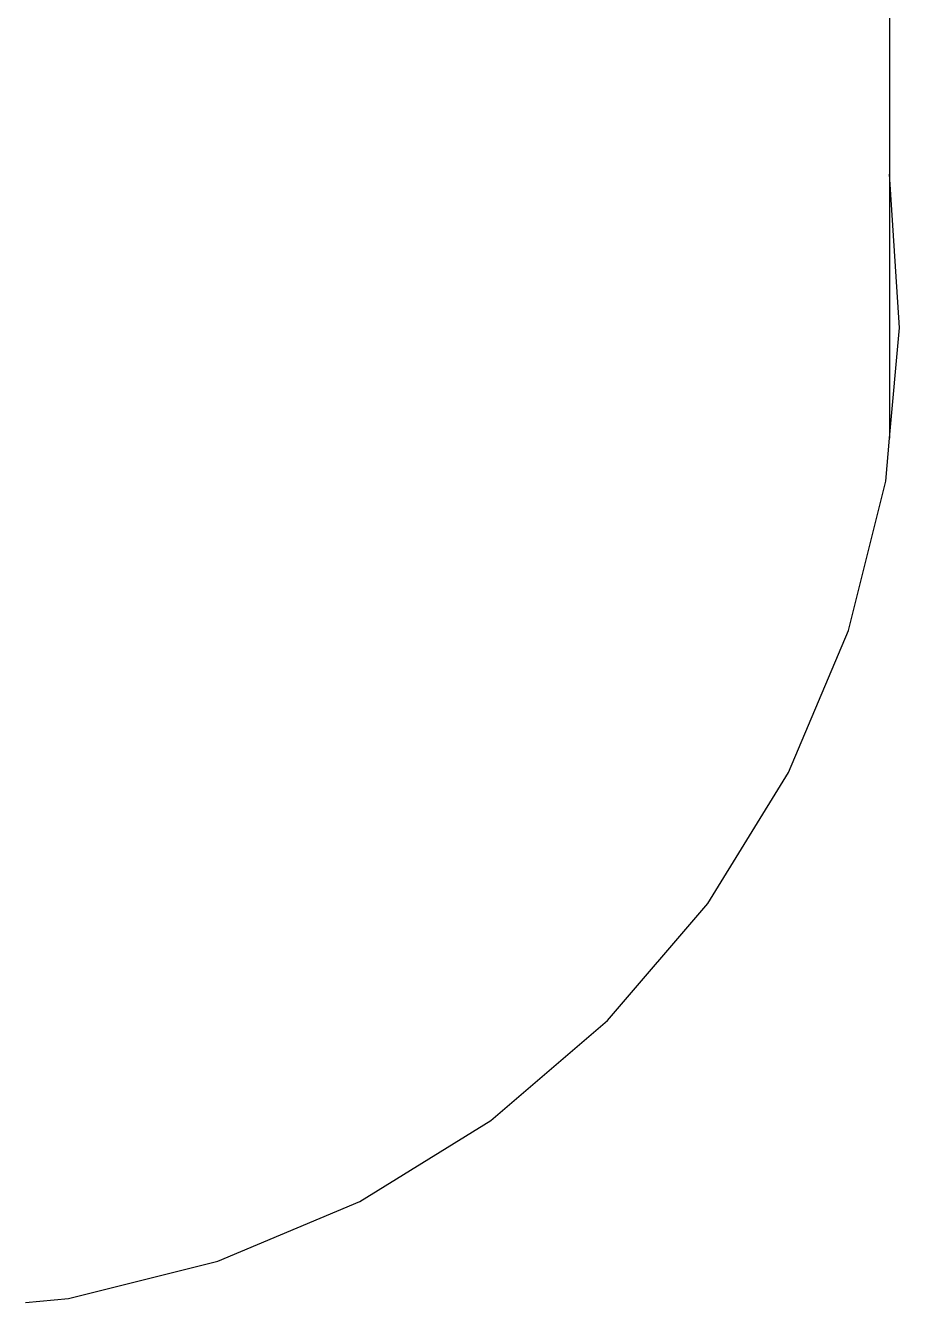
# Model space of a CAD drawing. Header units: inches. Extents: x 9636 to 21597, y -10243 to 557.
# Drawn here: x 13132.301 to 13134.424, y -8628.905 to -8625.808 of the extents above; entities that cross this region are included whole.
import ezdxf

# ---------------------------------------------------------------- set-up
doc = ezdxf.new("R2010")
doc.units = ezdxf.units.IN
doc.header["$MEASUREMENT"] = 0
doc.layers.add('Edges', color=7, linetype='Continuous')

# ---------------------------------------------------------------- blocks, each defined once
blk = doc.blocks.new('Porch Swing Bed Twin Size pl')
at = {"layer": 'Edges'}
for p, q in [((31.2252, 41.165), (30.9603, 41.099)), ((31.3015, 41.1719), (31.2252, 41.165)), ((30.9603, 41.099), (30.7088, 40.9929)), ((30.7088, 40.9929), (30.4767, 40.8494)), ((30.4767, 40.8494), (30.2694, 40.6719)), ((30.2694, 40.6719), (30.0918, 40.4646)), ((30.0918, 40.4646), (29.9483, 40.2324)), ((29.9483, 40.2324), (29.8423, 39.9809)), ((29.8423, 39.9809), (29.7762, 39.7161)), ((29.7762, 39.7161), (29.7694, 39.6397)), ((29.7694, 39.6397), (29.7517, 39.4443)), ((29.7694, 39.1719), (29.7694, 39.6397)), ((29.7517, 39.4443), (29.7694, 39.1719)), ((29.7694, 2.6719), (29.7694, 39.1719))]:
    blk.add_line(p, q, dxfattribs=at)

msp = doc.modelspace()

# ---------------------------------------------------------------- block references
at = {"xscale": 1.370056412249949, "yscale": 1.370056412249949, "zscale": 1.370056412249949, "rotation": 180}
msp.add_blockref('Porch Swing Bed Twin Size pl', (13175.186, -8572.5015), dxfattribs=at)

doc.saveas('drawing.dxf')
